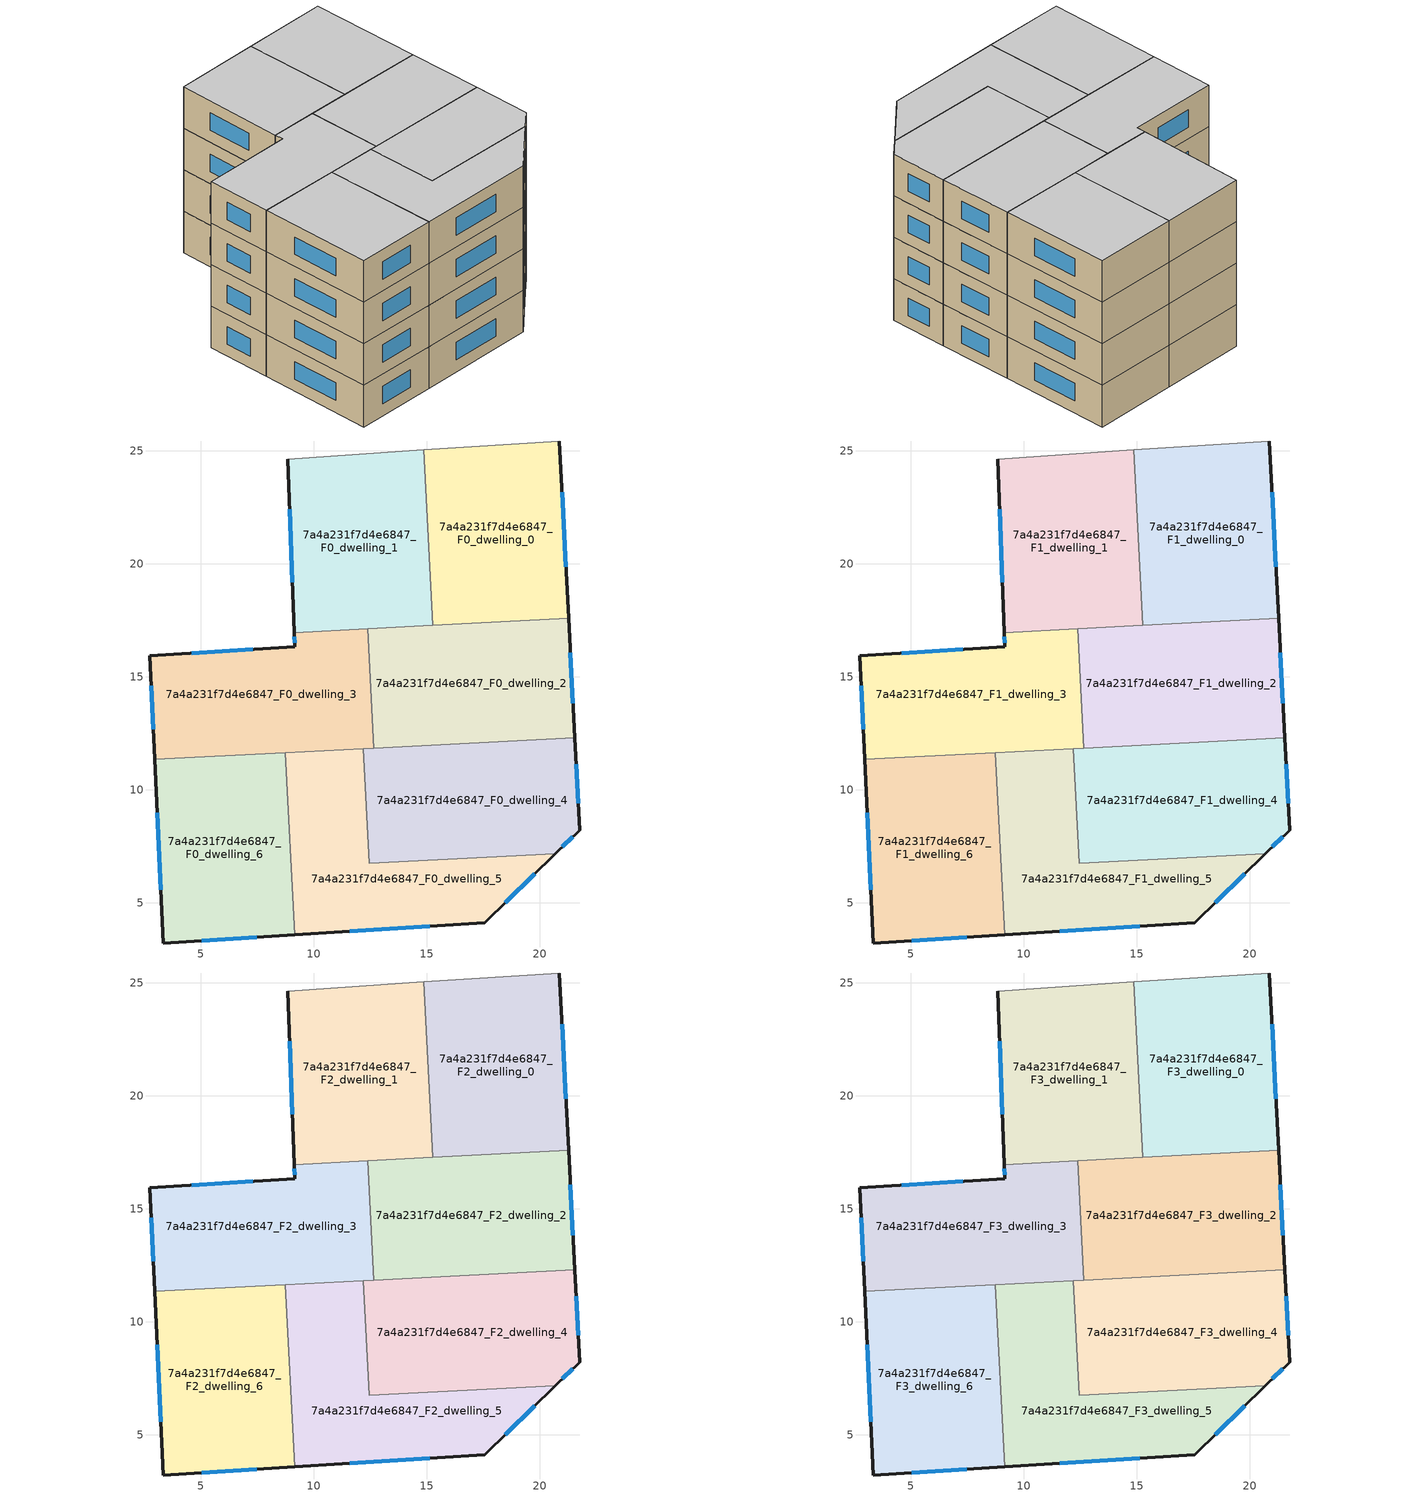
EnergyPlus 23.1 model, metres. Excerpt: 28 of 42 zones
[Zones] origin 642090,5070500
7a4a231f7d4e6847_F0_dwelling_0
 floor ground (EU_floor_Construction): 20.88,25.43 21.29,17.58 15.28,17.26 14.87,25.03 z0
 wall outside (EU_wall_Construction): 21.29,17.58 20.88,25.43 z0:3
 wall adiabatic (EU_wall_Construction): 20.88,25.43 14.87,25.03 z0:3
 wall to 7a4a231f7d4e6847_F0_dwelling_1 (EU_wall_Construction): 14.87,25.03 15.28,17.26 z0:3
 wall to 7a4a231f7d4e6847_F0_dwelling_2 (EU_wall_Construction): 15.28,17.26 21.29,17.58 z0:3
 window (EU_Window_Construction): 21.17,19.85 20.99,23.15 z0.87:2.13
7a4a231f7d4e6847_F0_dwelling_1
 floor ground (EU_floor_Construction): 14.87,25.03 15.28,17.26 9.14,16.95 8.87,24.63 z0
 wall outside (EU_wall_Construction): 8.87,24.63 9.14,16.95 z0:3
 wall adiabatic (EU_wall_Construction): 14.87,25.03 8.87,24.63 z0:3
 wall to 7a4a231f7d4e6847_F0_dwelling_3 (EU_wall_Construction): 9.14,16.95 12.4,17.12 z0:3
 wall to 7a4a231f7d4e6847_F0_dwelling_2 (EU_wall_Construction): 12.4,17.12 15.28,17.27 z0:3
 window (EU_Window_Construction): 8.95,22.4 9.06,19.17 z0.87:2.13
7a4a231f7d4e6847_F0_dwelling_2
 floor ground (EU_floor_Construction): 21.29,17.58 21.56,12.3 12.67,11.84 12.4,17.12 z0
 wall outside (EU_wall_Construction): 21.56,12.3 21.29,17.58 z0:3
 wall to 7a4a231f7d4e6847_F0_dwelling_3 (EU_wall_Construction): 12.4,17.12 12.67,11.84 z0:3
 wall to 7a4a231f7d4e6847_F0_dwelling_4 (EU_wall_Construction): 12.67,11.84 21.56,12.3 z0:3
 window (EU_Window_Construction): 21.48,13.83 21.36,16.05 z0.87:2.13
7a4a231f7d4e6847_F0_dwelling_3
 floor ground (EU_floor_Construction): 12.4,17.12 12.67,11.84 2.98,11.33 2.76,15.92 9.17,16.32 9.14,16.95 z0
 wall outside (EU_wall_Construction): 9.14,16.95 9.17,16.32 2.76,15.92 2.98,11.33 z0:3
 wall to 7a4a231f7d4e6847_F0_dwelling_6 (EU_wall_Construction): 2.98,11.33 8.76,11.64 z0:3
 wall to 7a4a231f7d4e6847_F0_dwelling_5 (EU_wall_Construction): 8.76,11.64 12.21,11.82 z0:3
 wall to 7a4a231f7d4e6847_F0_dwelling_4 (EU_wall_Construction): 12.21,11.82 12.67,11.84 z0:3
 window (EU_Window_Construction): 7.31,16.21 4.62,16.04 / 9.15,16.77 9.16,16.5 / 2.82,14.59 2.91,12.67 z0.87:2.13
7a4a231f7d4e6847_F0_dwelling_4
 floor ground (EU_floor_Construction): 21.56,12.3 21.77,8.21 20.7,7.17 12.47,6.74 12.21,11.82 z0
 wall outside (EU_wall_Construction): 20.7,7.17 21.77,8.21 21.56,12.3 z0:3
 wall to 7a4a231f7d4e6847_F0_dwelling_5 (EU_wall_Construction): 12.21,11.82 12.47,6.74 20.7,7.17 z0:3
 window (EU_Window_Construction): 21.01,7.47 21.46,7.91 / 21.71,9.4 21.62,11.12 z0.87:2.13
7a4a231f7d4e6847_F0_dwelling_5
 floor ground (EU_floor_Construction): 20.7,7.17 17.57,4.11 9.18,3.58 8.76,11.64 12.21,11.82 12.47,6.74 z0
 wall outside (EU_wall_Construction): 9.18,3.58 17.57,4.11 20.7,7.17 z0:3
 wall to 7a4a231f7d4e6847_F0_dwelling_6 (EU_wall_Construction): 8.76,11.64 9.18,3.58 z0:3
 window (EU_Window_Construction): 18.48,5 19.79,6.29 / 11.61,3.74 15.13,3.96 z0.87:2.13
7a4a231f7d4e6847_F0_dwelling_6
 floor ground (EU_floor_Construction): 8.76,11.64 9.18,3.58 3.36,3.22 2.98,11.33 z0
 wall outside (EU_wall_Construction): 2.98,11.33 3.36,3.22 9.18,3.58 z0:3
 window (EU_Window_Construction): 5.04,3.32 7.49,3.48 / 3.09,8.98 3.25,5.57 z0.87:2.13
7a4a231f7d4e6847_F1_dwelling_0
 floor to 7a4a231f7d4e6847_F0_dwelling_0 (EU_floor_Construction): 20.88,25.43 21.29,17.58 15.28,17.26 14.87,25.03 z3
 wall outside (EU_wall_Construction): 21.29,17.58 20.88,25.43 z3:6
 wall adiabatic (EU_wall_Construction): 20.88,25.43 14.87,25.03 z3:6
 wall to 7a4a231f7d4e6847_F1_dwelling_1 (EU_wall_Construction): 14.87,25.03 15.28,17.26 z3:6
 wall to 7a4a231f7d4e6847_F1_dwelling_2 (EU_wall_Construction): 15.28,17.26 21.29,17.58 z3:6
 window (EU_Window_Construction): 21.17,19.85 20.99,23.15 z3.87:5.13
7a4a231f7d4e6847_F1_dwelling_1
 floor to 7a4a231f7d4e6847_F0_dwelling_1 (EU_floor_Construction): 14.87,25.03 15.28,17.26 9.14,16.95 8.87,24.63 z3
 wall outside (EU_wall_Construction): 8.87,24.63 9.14,16.95 z3:6
 wall adiabatic (EU_wall_Construction): 14.87,25.03 8.87,24.63 z3:6
 wall to 7a4a231f7d4e6847_F1_dwelling_3 (EU_wall_Construction): 9.14,16.95 12.4,17.12 z3:6
 wall to 7a4a231f7d4e6847_F1_dwelling_2 (EU_wall_Construction): 12.4,17.12 15.28,17.27 z3:6
 window (EU_Window_Construction): 8.95,22.4 9.06,19.17 z3.87:5.13
7a4a231f7d4e6847_F1_dwelling_2
 floor to 7a4a231f7d4e6847_F0_dwelling_2 (EU_floor_Construction): 21.29,17.58 21.56,12.3 12.67,11.84 12.4,17.12 z3
 wall outside (EU_wall_Construction): 21.56,12.3 21.29,17.58 z3:6
 wall to 7a4a231f7d4e6847_F1_dwelling_3 (EU_wall_Construction): 12.4,17.12 12.67,11.84 z3:6
 wall to 7a4a231f7d4e6847_F1_dwelling_4 (EU_wall_Construction): 12.67,11.84 21.56,12.3 z3:6
 window (EU_Window_Construction): 21.48,13.83 21.36,16.05 z3.87:5.13
7a4a231f7d4e6847_F1_dwelling_3
 floor to 7a4a231f7d4e6847_F0_dwelling_3 (EU_floor_Construction): 12.4,17.12 12.67,11.84 2.98,11.33 2.76,15.92 9.17,16.32 9.14,16.95 z3
 wall outside (EU_wall_Construction): 9.14,16.95 9.17,16.32 2.76,15.92 2.98,11.33 z3:6
 wall to 7a4a231f7d4e6847_F1_dwelling_6 (EU_wall_Construction): 2.98,11.33 8.76,11.64 z3:6
 wall to 7a4a231f7d4e6847_F1_dwelling_5 (EU_wall_Construction): 8.76,11.64 12.21,11.82 z3:6
 wall to 7a4a231f7d4e6847_F1_dwelling_4 (EU_wall_Construction): 12.21,11.82 12.67,11.84 z3:6
 window (EU_Window_Construction): 7.31,16.21 4.62,16.04 / 9.15,16.77 9.16,16.5 / 2.82,14.59 2.91,12.67 z3.87:5.13
7a4a231f7d4e6847_F1_dwelling_4
 floor to 7a4a231f7d4e6847_F0_dwelling_4 (EU_floor_Construction): 21.56,12.3 21.77,8.21 20.7,7.17 12.47,6.74 12.21,11.82 z3
 wall outside (EU_wall_Construction): 20.7,7.17 21.77,8.21 21.56,12.3 z3:6
 wall to 7a4a231f7d4e6847_F1_dwelling_5 (EU_wall_Construction): 12.21,11.82 12.47,6.74 20.7,7.17 z3:6
 window (EU_Window_Construction): 21.01,7.47 21.46,7.91 / 21.71,9.4 21.62,11.12 z3.87:5.13
7a4a231f7d4e6847_F1_dwelling_5
 floor to 7a4a231f7d4e6847_F0_dwelling_5 (EU_floor_Construction): 20.7,7.17 17.57,4.11 9.18,3.58 8.76,11.64 12.21,11.82 12.47,6.74 z3
 wall outside (EU_wall_Construction): 9.18,3.58 17.57,4.11 20.7,7.17 z3:6
 wall to 7a4a231f7d4e6847_F1_dwelling_6 (EU_wall_Construction): 8.76,11.64 9.18,3.58 z3:6
 window (EU_Window_Construction): 18.48,5 19.79,6.29 / 11.61,3.74 15.13,3.96 z3.87:5.13
7a4a231f7d4e6847_F1_dwelling_6
 floor to 7a4a231f7d4e6847_F0_dwelling_6 (EU_floor_Construction): 8.76,11.64 9.18,3.58 3.36,3.22 2.98,11.33 z3
 wall outside (EU_wall_Construction): 2.98,11.33 3.36,3.22 9.18,3.58 z3:6
 window (EU_Window_Construction): 5.04,3.32 7.49,3.48 / 3.09,8.98 3.25,5.57 z3.87:5.13
7a4a231f7d4e6847_F2_dwelling_0
 floor to 7a4a231f7d4e6847_F1_dwelling_0 (EU_floor_Construction): 20.88,25.43 21.29,17.58 15.28,17.26 14.87,25.03 z6
 wall outside (EU_wall_Construction): 21.29,17.58 20.88,25.43 z6:9
 wall adiabatic (EU_wall_Construction): 20.88,25.43 14.87,25.03 z6:9
 wall to 7a4a231f7d4e6847_F2_dwelling_1 (EU_wall_Construction): 14.87,25.03 15.28,17.26 z6:9
 wall to 7a4a231f7d4e6847_F2_dwelling_2 (EU_wall_Construction): 15.28,17.26 21.29,17.58 z6:9
 window (EU_Window_Construction): 21.17,19.85 20.99,23.15 z6.87:8.13
7a4a231f7d4e6847_F2_dwelling_1
 floor to 7a4a231f7d4e6847_F1_dwelling_1 (EU_floor_Construction): 14.87,25.03 15.28,17.26 9.14,16.95 8.87,24.63 z6
 wall outside (EU_wall_Construction): 8.87,24.63 9.14,16.95 z6:9
 wall adiabatic (EU_wall_Construction): 14.87,25.03 8.87,24.63 z6:9
 wall to 7a4a231f7d4e6847_F2_dwelling_3 (EU_wall_Construction): 9.14,16.95 12.4,17.12 z6:9
 wall to 7a4a231f7d4e6847_F2_dwelling_2 (EU_wall_Construction): 12.4,17.12 15.28,17.27 z6:9
 window (EU_Window_Construction): 8.95,22.4 9.06,19.17 z6.87:8.13
7a4a231f7d4e6847_F2_dwelling_2
 floor to 7a4a231f7d4e6847_F1_dwelling_2 (EU_floor_Construction): 21.29,17.58 21.56,12.3 12.67,11.84 12.4,17.12 z6
 wall outside (EU_wall_Construction): 21.56,12.3 21.29,17.58 z6:9
 wall to 7a4a231f7d4e6847_F2_dwelling_3 (EU_wall_Construction): 12.4,17.12 12.67,11.84 z6:9
 wall to 7a4a231f7d4e6847_F2_dwelling_4 (EU_wall_Construction): 12.67,11.84 21.56,12.3 z6:9
 window (EU_Window_Construction): 21.48,13.83 21.36,16.05 z6.87:8.13
7a4a231f7d4e6847_F2_dwelling_3
 floor to 7a4a231f7d4e6847_F1_dwelling_3 (EU_floor_Construction): 12.4,17.12 12.67,11.84 2.98,11.33 2.76,15.92 9.17,16.32 9.14,16.95 z6
 wall outside (EU_wall_Construction): 9.14,16.95 9.17,16.32 2.76,15.92 2.98,11.33 z6:9
 wall to 7a4a231f7d4e6847_F2_dwelling_6 (EU_wall_Construction): 2.98,11.33 8.76,11.64 z6:9
 wall to 7a4a231f7d4e6847_F2_dwelling_5 (EU_wall_Construction): 8.76,11.64 12.21,11.82 z6:9
 wall to 7a4a231f7d4e6847_F2_dwelling_4 (EU_wall_Construction): 12.21,11.82 12.67,11.84 z6:9
 window (EU_Window_Construction): 7.31,16.21 4.62,16.04 / 9.15,16.77 9.16,16.5 / 2.82,14.59 2.91,12.67 z6.87:8.13
7a4a231f7d4e6847_F2_dwelling_4
 floor to 7a4a231f7d4e6847_F1_dwelling_4 (EU_floor_Construction): 21.56,12.3 21.77,8.21 20.7,7.17 12.47,6.74 12.21,11.82 z6
 wall outside (EU_wall_Construction): 20.7,7.17 21.77,8.21 21.56,12.3 z6:9
 wall to 7a4a231f7d4e6847_F2_dwelling_5 (EU_wall_Construction): 12.21,11.82 12.47,6.74 20.7,7.17 z6:9
 window (EU_Window_Construction): 21.01,7.47 21.46,7.91 / 21.71,9.4 21.62,11.12 z6.87:8.13
7a4a231f7d4e6847_F2_dwelling_5
 floor to 7a4a231f7d4e6847_F1_dwelling_5 (EU_floor_Construction): 20.7,7.17 17.57,4.11 9.18,3.58 8.76,11.64 12.21,11.82 12.47,6.74 z6
 wall outside (EU_wall_Construction): 9.18,3.58 17.57,4.11 20.7,7.17 z6:9
 wall to 7a4a231f7d4e6847_F2_dwelling_6 (EU_wall_Construction): 8.76,11.64 9.18,3.58 z6:9
 window (EU_Window_Construction): 18.48,5 19.79,6.29 / 11.61,3.74 15.13,3.96 z6.87:8.13
7a4a231f7d4e6847_F2_dwelling_6
 floor to 7a4a231f7d4e6847_F1_dwelling_6 (EU_floor_Construction): 8.76,11.64 9.18,3.58 3.36,3.22 2.98,11.33 z6
 wall outside (EU_wall_Construction): 2.98,11.33 3.36,3.22 9.18,3.58 z6:9
 window (EU_Window_Construction): 5.04,3.32 7.49,3.48 / 3.09,8.98 3.25,5.57 z6.87:8.13
7a4a231f7d4e6847_F3_dwelling_0
 floor to 7a4a231f7d4e6847_F2_dwelling_0 (EU_floor_Construction): 20.88,25.43 21.29,17.58 15.28,17.26 14.87,25.03 z9
 wall outside (EU_wall_Construction): 21.29,17.58 20.88,25.43 z9:12
 wall adiabatic (EU_wall_Construction): 20.88,25.43 14.87,25.03 z9:12
 wall to 7a4a231f7d4e6847_F3_dwelling_1 (EU_wall_Construction): 14.87,25.03 15.28,17.26 z9:12
 wall to 7a4a231f7d4e6847_F3_dwelling_2 (EU_wall_Construction): 15.28,17.26 21.29,17.58 z9:12
 window (EU_Window_Construction): 21.17,19.85 20.99,23.15 z9.87:11.13
 ceiling to 7a4a231f7d4e6847_F4_dwelling_0 (EU_floor_Construction): 21.29,17.58 20.88,25.43 14.87,25.03 15.28,17.26 z12
7a4a231f7d4e6847_F3_dwelling_1
 floor to 7a4a231f7d4e6847_F2_dwelling_1 (EU_floor_Construction): 14.87,25.03 15.28,17.26 9.14,16.95 8.87,24.63 z9
 wall outside (EU_wall_Construction): 8.87,24.63 9.14,16.95 z9:12
 wall adiabatic (EU_wall_Construction): 14.87,25.03 8.87,24.63 z9:12
 wall to 7a4a231f7d4e6847_F3_dwelling_3 (EU_wall_Construction): 9.14,16.95 12.4,17.12 z9:12
 wall to 7a4a231f7d4e6847_F3_dwelling_2 (EU_wall_Construction): 12.4,17.12 15.28,17.27 z9:12
 window (EU_Window_Construction): 8.95,22.4 9.06,19.17 z9.87:11.13
 ceiling to 7a4a231f7d4e6847_F4_dwelling_1 (EU_floor_Construction): 15.28,17.26 14.87,25.03 8.87,24.63 9.14,16.95 z12
7a4a231f7d4e6847_F3_dwelling_2
 floor to 7a4a231f7d4e6847_F2_dwelling_2 (EU_floor_Construction): 21.29,17.58 21.56,12.3 12.67,11.84 12.4,17.12 z9
 wall outside (EU_wall_Construction): 21.56,12.3 21.29,17.58 z9:12
 wall to 7a4a231f7d4e6847_F3_dwelling_3 (EU_wall_Construction): 12.4,17.12 12.67,11.84 z9:12
 wall to 7a4a231f7d4e6847_F3_dwelling_4 (EU_wall_Construction): 12.67,11.84 21.56,12.3 z9:12
 window (EU_Window_Construction): 21.48,13.83 21.36,16.05 z9.87:11.13
 ceiling to 7a4a231f7d4e6847_F4_dwelling_2 (EU_floor_Construction): 21.56,12.3 21.29,17.58 12.4,17.12 12.67,11.84 z12
7a4a231f7d4e6847_F3_dwelling_3
 floor to 7a4a231f7d4e6847_F2_dwelling_3 (EU_floor_Construction): 12.4,17.12 12.67,11.84 2.98,11.33 2.76,15.92 9.17,16.32 9.14,16.95 z9
 wall outside (EU_wall_Construction): 9.14,16.95 9.17,16.32 2.76,15.92 2.98,11.33 z9:12
 wall to 7a4a231f7d4e6847_F3_dwelling_6 (EU_wall_Construction): 2.98,11.33 8.76,11.64 z9:12
 wall to 7a4a231f7d4e6847_F3_dwelling_5 (EU_wall_Construction): 8.76,11.64 12.21,11.82 z9:12
 wall to 7a4a231f7d4e6847_F3_dwelling_4 (EU_wall_Construction): 12.21,11.82 12.67,11.84 z9:12
 window (EU_Window_Construction): 7.31,16.21 4.62,16.04 / 9.15,16.77 9.16,16.5 / 2.82,14.59 2.91,12.67 z9.87:11.13
 ceiling to 7a4a231f7d4e6847_F4_dwelling_3 (EU_floor_Construction): 12.67,11.84 12.4,17.12 9.14,16.95 9.17,16.32 2.76,15.92 2.98,11.33 z12
7a4a231f7d4e6847_F3_dwelling_4
 floor to 7a4a231f7d4e6847_F2_dwelling_4 (EU_floor_Construction): 21.56,12.3 21.77,8.21 20.7,7.17 12.47,6.74 12.21,11.82 z9
 wall outside (EU_wall_Construction): 20.7,7.17 21.77,8.21 21.56,12.3 z9:12
 wall to 7a4a231f7d4e6847_F3_dwelling_5 (EU_wall_Construction): 12.21,11.82 12.47,6.74 20.7,7.17 z9:12
 window (EU_Window_Construction): 21.01,7.47 21.46,7.91 / 21.71,9.4 21.62,11.12 z9.87:11.13
 ceiling to 7a4a231f7d4e6847_F4_dwelling_4 (EU_floor_Construction): 20.7,7.17 21.77,8.21 21.56,12.3 12.21,11.82 12.47,6.74 z12
7a4a231f7d4e6847_F3_dwelling_5
 floor to 7a4a231f7d4e6847_F2_dwelling_5 (EU_floor_Construction): 20.7,7.17 17.57,4.11 9.18,3.58 8.76,11.64 12.21,11.82 12.47,6.74 z9
 wall outside (EU_wall_Construction): 9.18,3.58 17.57,4.11 20.7,7.17 z9:12
 wall to 7a4a231f7d4e6847_F3_dwelling_6 (EU_wall_Construction): 8.76,11.64 9.18,3.58 z9:12
 window (EU_Window_Construction): 18.48,5 19.79,6.29 / 11.61,3.74 15.13,3.96 z9.87:11.13
 ceiling to 7a4a231f7d4e6847_F4_dwelling_5 (EU_floor_Construction): 17.57,4.11 20.7,7.17 12.47,6.74 12.21,11.82 8.76,11.64 9.18,3.58 z12
7a4a231f7d4e6847_F3_dwelling_6
 floor to 7a4a231f7d4e6847_F2_dwelling_6 (EU_floor_Construction): 8.76,11.64 9.18,3.58 3.36,3.22 2.98,11.33 z9
 wall outside (EU_wall_Construction): 2.98,11.33 3.36,3.22 9.18,3.58 z9:12
 window (EU_Window_Construction): 5.04,3.32 7.49,3.48 / 3.09,8.98 3.25,5.57 z9.87:11.13
 ceiling to 7a4a231f7d4e6847_F4_dwelling_6 (EU_floor_Construction): 9.18,3.58 8.76,11.64 2.98,11.33 3.36,3.22 z12
[Building]
EU S2 Campaign: North Axis=0; Terrain=City; Solar Distribution=FullExterior
[Site:Location]
Lyon-Bron: Latitude=45.75; Longitude=5; Time Zone=1; Elevation=198
[SizingPeriod:WeatherFileDays]
AnnualSizingPeriod: Begin Month=1; Begin Day of Month=1; End Month=12; End Day of Month=31; Day of Week for Start Day=Monday; Use Weather File Daylight Saving Period=No; Use Weather File Rain and Snow Indicators=No
[MATERIAL]
EU_InternalMass_Material: Roughness=MediumRough; Thickness=0.1; Conductivity=1; Density=1800; Specific Heat=900; Thermal Absorptance=0.9; Solar Absorptance=0.7; Visible Absorptance=0.7
[MATERIAL:NOMASS] Roughness=MediumRough; Thermal Absorptance=0.9; Solar Absorptance=0.7; Visible Absorptance=0.7
Name | Thermal Resistance
EU_wall_NoMass | 1.15691
EU_floor_NoMass | 1.78277
[WINDOWMATERIAL:SIMPLEGLAZINGSYSTEM]
EU_Window_SimpleGlazing: UFactor=2.71266; Solar Heat Gain Coefficient=0.75; Visible Transmittance=0.75
[CONSTRUCTION]
EU_wall_Construction: EU_wall_NoMass
EU_floor_Construction: EU_floor_NoMass
EU_Window_Construction: EU_Window_SimpleGlazing
EU_InternalMass_Construction: EU_InternalMass_Material
[ZONE] Type=1; Multiplier=1; Ceiling Height=autocalculate; Floor Area=autocalculate; Part of Total Floor Area=Yes
Name | Volume
7a4a231f7d4e6847_F0_dwelling_0; 7a4a231f7d4e6847_F1_dwelling_0; 7a4a231f7d4e6847_F2_dwelling_0; 7a4a231f7d4e6847_F3_dwelling_0 | 141.045
7a4a231f7d4e6847_F0_dwelling_1; 7a4a231f7d4e6847_F1_dwelling_1; 7a4a231f7d4e6847_F2_dwelling_1; 7a4a231f7d4e6847_F3_dwelling_1 | 141.044
7a4a231f7d4e6847_F0_dwelling_2; 7a4a231f7d4e6847_F1_dwelling_2; 7a4a231f7d4e6847_F2_dwelling_2; 7a4a231f7d4e6847_F3_dwelling_2 | 141.04
7a4a231f7d4e6847_F0_dwelling_3; 7a4a231f7d4e6847_F1_dwelling_3; 7a4a231f7d4e6847_F2_dwelling_3; 7a4a231f7d4e6847_F3_dwelling_3 | 141.026
7a4a231f7d4e6847_F0_dwelling_4; 7a4a231f7d4e6847_F1_dwelling_4; 7a4a231f7d4e6847_F2_dwelling_4; 7a4a231f7d4e6847_F3_dwelling_4 | 141.038
7a4a231f7d4e6847_F0_dwelling_5; 7a4a231f7d4e6847_F1_dwelling_5; 7a4a231f7d4e6847_F2_dwelling_5; 7a4a231f7d4e6847_F3_dwelling_5 | 141.049
7a4a231f7d4e6847_F0_dwelling_6; 7a4a231f7d4e6847_F1_dwelling_6; 7a4a231f7d4e6847_F2_dwelling_6; 7a4a231f7d4e6847_F3_dwelling_6 | 141.048
[INTERNALMASS] Construction=EU_InternalMass_Construction
Name | Zone or ZoneList | Surface Area
7a4a231f7d4e6847_F0_dwelling_0_EU_InternalMass | 7a4a231f7d4e6847_F0_dwelling_0 | 47.0138
7a4a231f7d4e6847_F0_dwelling_1_EU_InternalMass | 7a4a231f7d4e6847_F0_dwelling_1 | 47.0158
7a4a231f7d4e6847_F0_dwelling_2_EU_InternalMass | 7a4a231f7d4e6847_F0_dwelling_2 | 47.0132
7a4a231f7d4e6847_F0_dwelling_3_EU_InternalMass | 7a4a231f7d4e6847_F0_dwelling_3 | 47.0095
7a4a231f7d4e6847_F0_dwelling_4_EU_InternalMass | 7a4a231f7d4e6847_F0_dwelling_4 | 47.0121
7a4a231f7d4e6847_F0_dwelling_5_EU_InternalMass | 7a4a231f7d4e6847_F0_dwelling_5 | 47.0165
7a4a231f7d4e6847_F0_dwelling_6_EU_InternalMass | 7a4a231f7d4e6847_F0_dwelling_6 | 47.0175
7a4a231f7d4e6847_F1_dwelling_0_EU_InternalMass | 7a4a231f7d4e6847_F1_dwelling_0 | 47.0138
7a4a231f7d4e6847_F1_dwelling_1_EU_InternalMass | 7a4a231f7d4e6847_F1_dwelling_1 | 47.0158
7a4a231f7d4e6847_F1_dwelling_2_EU_InternalMass | 7a4a231f7d4e6847_F1_dwelling_2 | 47.0132
7a4a231f7d4e6847_F1_dwelling_3_EU_InternalMass | 7a4a231f7d4e6847_F1_dwelling_3 | 47.0095
7a4a231f7d4e6847_F1_dwelling_4_EU_InternalMass | 7a4a231f7d4e6847_F1_dwelling_4 | 47.0121
7a4a231f7d4e6847_F1_dwelling_5_EU_InternalMass | 7a4a231f7d4e6847_F1_dwelling_5 | 47.0165
7a4a231f7d4e6847_F1_dwelling_6_EU_InternalMass | 7a4a231f7d4e6847_F1_dwelling_6 | 47.0175
7a4a231f7d4e6847_F2_dwelling_0_EU_InternalMass | 7a4a231f7d4e6847_F2_dwelling_0 | 47.0138
7a4a231f7d4e6847_F2_dwelling_1_EU_InternalMass | 7a4a231f7d4e6847_F2_dwelling_1 | 47.0158
7a4a231f7d4e6847_F2_dwelling_2_EU_InternalMass | 7a4a231f7d4e6847_F2_dwelling_2 | 47.0132
7a4a231f7d4e6847_F2_dwelling_3_EU_InternalMass | 7a4a231f7d4e6847_F2_dwelling_3 | 47.0095
7a4a231f7d4e6847_F2_dwelling_4_EU_InternalMass | 7a4a231f7d4e6847_F2_dwelling_4 | 47.0121
7a4a231f7d4e6847_F2_dwelling_5_EU_InternalMass | 7a4a231f7d4e6847_F2_dwelling_5 | 47.0165
7a4a231f7d4e6847_F2_dwelling_6_EU_InternalMass | 7a4a231f7d4e6847_F2_dwelling_6 | 47.0175
7a4a231f7d4e6847_F3_dwelling_0_EU_InternalMass | 7a4a231f7d4e6847_F3_dwelling_0 | 47.0138
7a4a231f7d4e6847_F3_dwelling_1_EU_InternalMass | 7a4a231f7d4e6847_F3_dwelling_1 | 47.0158
7a4a231f7d4e6847_F3_dwelling_2_EU_InternalMass | 7a4a231f7d4e6847_F3_dwelling_2 | 47.0132
7a4a231f7d4e6847_F3_dwelling_3_EU_InternalMass | 7a4a231f7d4e6847_F3_dwelling_3 | 47.0095
7a4a231f7d4e6847_F3_dwelling_4_EU_InternalMass | 7a4a231f7d4e6847_F3_dwelling_4 | 47.0121
7a4a231f7d4e6847_F3_dwelling_5_EU_InternalMass | 7a4a231f7d4e6847_F3_dwelling_5 | 47.0165
7a4a231f7d4e6847_F3_dwelling_6_EU_InternalMass | 7a4a231f7d4e6847_F3_dwelling_6 | 47.0175
[OTHEREQUIPMENT] Fuel Type=Electricity; Design Level Calculation Method=Watts/Area; Power per Zone Floor Area=1; Fraction Latent=0; Fraction Radiant=0; Fraction Lost=0; Carbon Dioxide Generation Rate=0; EndUse Subcategory=EU_Step8_InternalGains
Name | Zone or ZoneList or Space or SpaceList | Schedule
EU_Step8_InternalGain_7a4a231f7d4e6847_F0_dwelling_0_f000 | 7a4a231f7d4e6847_F0_dwelling_0 | EU_Step8_GainSchedule_7a4a231f7d4e6847_F0_dwelling_0_f000
EU_Step8_InternalGain_7a4a231f7d4e6847_F0_dwelling_1_f000 | 7a4a231f7d4e6847_F0_dwelling_1 | EU_Step8_GainSchedule_7a4a231f7d4e6847_F0_dwelling_1_f000
EU_Step8_InternalGain_7a4a231f7d4e6847_F0_dwelling_2_f000 | 7a4a231f7d4e6847_F0_dwelling_2 | EU_Step8_GainSchedule_7a4a231f7d4e6847_F0_dwelling_2_f000
EU_Step8_InternalGain_7a4a231f7d4e6847_F0_dwelling_3_f000 | 7a4a231f7d4e6847_F0_dwelling_3 | EU_Step8_GainSchedule_7a4a231f7d4e6847_F0_dwelling_3_f000
EU_Step8_InternalGain_7a4a231f7d4e6847_F0_dwelling_4_f000 | 7a4a231f7d4e6847_F0_dwelling_4 | EU_Step8_GainSchedule_7a4a231f7d4e6847_F0_dwelling_4_f000
EU_Step8_InternalGain_7a4a231f7d4e6847_F0_dwelling_5_f000 | 7a4a231f7d4e6847_F0_dwelling_5 | EU_Step8_GainSchedule_7a4a231f7d4e6847_F0_dwelling_5_f000
EU_Step8_InternalGain_7a4a231f7d4e6847_F0_dwelling_6_f000 | 7a4a231f7d4e6847_F0_dwelling_6 | EU_Step8_GainSchedule_7a4a231f7d4e6847_F0_dwelling_6_f000
EU_Step8_InternalGain_7a4a231f7d4e6847_F1_dwelling_0_f000 | 7a4a231f7d4e6847_F1_dwelling_0 | EU_Step8_GainSchedule_7a4a231f7d4e6847_F1_dwelling_0_f000
EU_Step8_InternalGain_7a4a231f7d4e6847_F1_dwelling_1_f000 | 7a4a231f7d4e6847_F1_dwelling_1 | EU_Step8_GainSchedule_7a4a231f7d4e6847_F1_dwelling_1_f000
EU_Step8_InternalGain_7a4a231f7d4e6847_F1_dwelling_2_f000 | 7a4a231f7d4e6847_F1_dwelling_2 | EU_Step8_GainSchedule_7a4a231f7d4e6847_F1_dwelling_2_f000
EU_Step8_InternalGain_7a4a231f7d4e6847_F1_dwelling_3_f000 | 7a4a231f7d4e6847_F1_dwelling_3 | EU_Step8_GainSchedule_7a4a231f7d4e6847_F1_dwelling_3_f000
EU_Step8_InternalGain_7a4a231f7d4e6847_F1_dwelling_4_f000 | 7a4a231f7d4e6847_F1_dwelling_4 | EU_Step8_GainSchedule_7a4a231f7d4e6847_F1_dwelling_4_f000
EU_Step8_InternalGain_7a4a231f7d4e6847_F1_dwelling_5_f000 | 7a4a231f7d4e6847_F1_dwelling_5 | EU_Step8_GainSchedule_7a4a231f7d4e6847_F1_dwelling_5_f000
EU_Step8_InternalGain_7a4a231f7d4e6847_F1_dwelling_6_f000 | 7a4a231f7d4e6847_F1_dwelling_6 | EU_Step8_GainSchedule_7a4a231f7d4e6847_F1_dwelling_6_f000
EU_Step8_InternalGain_7a4a231f7d4e6847_F2_dwelling_0_f000 | 7a4a231f7d4e6847_F2_dwelling_0 | EU_Step8_GainSchedule_7a4a231f7d4e6847_F2_dwelling_0_f000
EU_Step8_InternalGain_7a4a231f7d4e6847_F2_dwelling_1_f000 | 7a4a231f7d4e6847_F2_dwelling_1 | EU_Step8_GainSchedule_7a4a231f7d4e6847_F2_dwelling_1_f000
EU_Step8_InternalGain_7a4a231f7d4e6847_F2_dwelling_2_f000 | 7a4a231f7d4e6847_F2_dwelling_2 | EU_Step8_GainSchedule_7a4a231f7d4e6847_F2_dwelling_2_f000
EU_Step8_InternalGain_7a4a231f7d4e6847_F2_dwelling_3_f000 | 7a4a231f7d4e6847_F2_dwelling_3 | EU_Step8_GainSchedule_7a4a231f7d4e6847_F2_dwelling_3_f000
EU_Step8_InternalGain_7a4a231f7d4e6847_F2_dwelling_4_f000 | 7a4a231f7d4e6847_F2_dwelling_4 | EU_Step8_GainSchedule_7a4a231f7d4e6847_F2_dwelling_4_f000
EU_Step8_InternalGain_7a4a231f7d4e6847_F2_dwelling_5_f000 | 7a4a231f7d4e6847_F2_dwelling_5 | EU_Step8_GainSchedule_7a4a231f7d4e6847_F2_dwelling_5_f000
EU_Step8_InternalGain_7a4a231f7d4e6847_F2_dwelling_6_f000 | 7a4a231f7d4e6847_F2_dwelling_6 | EU_Step8_GainSchedule_7a4a231f7d4e6847_F2_dwelling_6_f000
EU_Step8_InternalGain_7a4a231f7d4e6847_F3_dwelling_0_f000 | 7a4a231f7d4e6847_F3_dwelling_0 | EU_Step8_GainSchedule_7a4a231f7d4e6847_F3_dwelling_0_f000
EU_Step8_InternalGain_7a4a231f7d4e6847_F3_dwelling_1_f000 | 7a4a231f7d4e6847_F3_dwelling_1 | EU_Step8_GainSchedule_7a4a231f7d4e6847_F3_dwelling_1_f000
EU_Step8_InternalGain_7a4a231f7d4e6847_F3_dwelling_2_f000 | 7a4a231f7d4e6847_F3_dwelling_2 | EU_Step8_GainSchedule_7a4a231f7d4e6847_F3_dwelling_2_f000
EU_Step8_InternalGain_7a4a231f7d4e6847_F3_dwelling_3_f000 | 7a4a231f7d4e6847_F3_dwelling_3 | EU_Step8_GainSchedule_7a4a231f7d4e6847_F3_dwelling_3_f000
EU_Step8_InternalGain_7a4a231f7d4e6847_F3_dwelling_4_f000 | 7a4a231f7d4e6847_F3_dwelling_4 | EU_Step8_GainSchedule_7a4a231f7d4e6847_F3_dwelling_4_f000
EU_Step8_InternalGain_7a4a231f7d4e6847_F3_dwelling_5_f000 | 7a4a231f7d4e6847_F3_dwelling_5 | EU_Step8_GainSchedule_7a4a231f7d4e6847_F3_dwelling_5_f000
EU_Step8_InternalGain_7a4a231f7d4e6847_F3_dwelling_6_f000 | 7a4a231f7d4e6847_F3_dwelling_6 | EU_Step8_GainSchedule_7a4a231f7d4e6847_F3_dwelling_6_f000
[ZONEVENTILATION:DESIGNFLOWRATE] Schedule=EU_AlwaysOn; Design Flow Rate Calculation Method=AirChanges/Hour; Air Changes per Hour=0.551728; Ventilation Type=Natural; Fan Pressure Rise=0; Fan Total Efficiency=1; Constant Term Coefficient=1; Temperature Term Coefficient=0; Velocity Term Coefficient=0; Velocity Squared Term Coefficient=0; Minimum Indoor Temperature=-100; Maximum Indoor Temperature=100; Delta Temperature=-100; Minimum Outdoor Temperature=-100; Maximum Outdoor Temperature=100; Maximum Wind Speed=40
Name | Zone or ZoneList or Space or SpaceList
EU_ConstantAir_7a4a231f7d4e6847_F0_dwelling_0 | 7a4a231f7d4e6847_F0_dwelling_0
EU_ConstantAir_7a4a231f7d4e6847_F0_dwelling_1 | 7a4a231f7d4e6847_F0_dwelling_1
EU_ConstantAir_7a4a231f7d4e6847_F0_dwelling_2 | 7a4a231f7d4e6847_F0_dwelling_2
EU_ConstantAir_7a4a231f7d4e6847_F0_dwelling_3 | 7a4a231f7d4e6847_F0_dwelling_3
EU_ConstantAir_7a4a231f7d4e6847_F0_dwelling_4 | 7a4a231f7d4e6847_F0_dwelling_4
EU_ConstantAir_7a4a231f7d4e6847_F0_dwelling_5 | 7a4a231f7d4e6847_F0_dwelling_5
EU_ConstantAir_7a4a231f7d4e6847_F0_dwelling_6 | 7a4a231f7d4e6847_F0_dwelling_6
EU_ConstantAir_7a4a231f7d4e6847_F1_dwelling_0 | 7a4a231f7d4e6847_F1_dwelling_0
EU_ConstantAir_7a4a231f7d4e6847_F1_dwelling_1 | 7a4a231f7d4e6847_F1_dwelling_1
EU_ConstantAir_7a4a231f7d4e6847_F1_dwelling_2 | 7a4a231f7d4e6847_F1_dwelling_2
EU_ConstantAir_7a4a231f7d4e6847_F1_dwelling_3 | 7a4a231f7d4e6847_F1_dwelling_3
EU_ConstantAir_7a4a231f7d4e6847_F1_dwelling_4 | 7a4a231f7d4e6847_F1_dwelling_4
EU_ConstantAir_7a4a231f7d4e6847_F1_dwelling_5 | 7a4a231f7d4e6847_F1_dwelling_5
EU_ConstantAir_7a4a231f7d4e6847_F1_dwelling_6 | 7a4a231f7d4e6847_F1_dwelling_6
EU_ConstantAir_7a4a231f7d4e6847_F2_dwelling_0 | 7a4a231f7d4e6847_F2_dwelling_0
EU_ConstantAir_7a4a231f7d4e6847_F2_dwelling_1 | 7a4a231f7d4e6847_F2_dwelling_1
EU_ConstantAir_7a4a231f7d4e6847_F2_dwelling_2 | 7a4a231f7d4e6847_F2_dwelling_2
EU_ConstantAir_7a4a231f7d4e6847_F2_dwelling_3 | 7a4a231f7d4e6847_F2_dwelling_3
EU_ConstantAir_7a4a231f7d4e6847_F2_dwelling_4 | 7a4a231f7d4e6847_F2_dwelling_4
EU_ConstantAir_7a4a231f7d4e6847_F2_dwelling_5 | 7a4a231f7d4e6847_F2_dwelling_5
EU_ConstantAir_7a4a231f7d4e6847_F2_dwelling_6 | 7a4a231f7d4e6847_F2_dwelling_6
EU_ConstantAir_7a4a231f7d4e6847_F3_dwelling_0 | 7a4a231f7d4e6847_F3_dwelling_0
EU_ConstantAir_7a4a231f7d4e6847_F3_dwelling_1 | 7a4a231f7d4e6847_F3_dwelling_1
EU_ConstantAir_7a4a231f7d4e6847_F3_dwelling_2 | 7a4a231f7d4e6847_F3_dwelling_2
EU_ConstantAir_7a4a231f7d4e6847_F3_dwelling_3 | 7a4a231f7d4e6847_F3_dwelling_3
EU_ConstantAir_7a4a231f7d4e6847_F3_dwelling_4 | 7a4a231f7d4e6847_F3_dwelling_4
EU_ConstantAir_7a4a231f7d4e6847_F3_dwelling_5 | 7a4a231f7d4e6847_F3_dwelling_5
EU_ConstantAir_7a4a231f7d4e6847_F3_dwelling_6 | 7a4a231f7d4e6847_F3_dwelling_6
[HVACTEMPLATE:THERMOSTAT] Constant Heating Setpoint=20; Constant Cooling Setpoint=50
EU_HeatOnly_7a4a231f7d4e6847_F0_dwelling_0; EU_HeatOnly_7a4a231f7d4e6847_F0_dwelling_1; EU_HeatOnly_7a4a231f7d4e6847_F0_dwelling_2; EU_HeatOnly_7a4a231f7d4e6847_F0_dwelling_3; EU_HeatOnly_7a4a231f7d4e6847_F0_dwelling_4; EU_HeatOnly_7a4a231f7d4e6847_F0_dwelling_5; EU_HeatOnly_7a4a231f7d4e6847_F0_dwelling_6; EU_HeatOnly_7a4a231f7d4e6847_F1_dwelling_0; EU_HeatOnly_7a4a231f7d4e6847_F1_dwelling_1; EU_HeatOnly_7a4a231f7d4e6847_F1_dwelling_2; EU_HeatOnly_7a4a231f7d4e6847_F1_dwelling_3; EU_HeatOnly_7a4a231f7d4e6847_F1_dwelling_4; EU_HeatOnly_7a4a231f7d4e6847_F1_dwelling_5; EU_HeatOnly_7a4a231f7d4e6847_F1_dwelling_6; EU_HeatOnly_7a4a231f7d4e6847_F2_dwelling_0; EU_HeatOnly_7a4a231f7d4e6847_F2_dwelling_1; EU_HeatOnly_7a4a231f7d4e6847_F2_dwelling_2; EU_HeatOnly_7a4a231f7d4e6847_F2_dwelling_3; EU_HeatOnly_7a4a231f7d4e6847_F2_dwelling_4; EU_HeatOnly_7a4a231f7d4e6847_F2_dwelling_5; EU_HeatOnly_7a4a231f7d4e6847_F2_dwelling_6; EU_HeatOnly_7a4a231f7d4e6847_F3_dwelling_0; EU_HeatOnly_7a4a231f7d4e6847_F3_dwelling_1; EU_HeatOnly_7a4a231f7d4e6847_F3_dwelling_2; EU_HeatOnly_7a4a231f7d4e6847_F3_dwelling_3; EU_HeatOnly_7a4a231f7d4e6847_F3_dwelling_4; EU_HeatOnly_7a4a231f7d4e6847_F3_dwelling_5; EU_HeatOnly_7a4a231f7d4e6847_F3_dwelling_6; EU_HeatOnly_7a4a231f7d4e6847_F4_dwelling_0; EU_HeatOnly_7a4a231f7d4e6847_F4_dwelling_1; EU_HeatOnly_7a4a231f7d4e6847_F4_dwelling_2; EU_HeatOnly_7a4a231f7d4e6847_F4_dwelling_3; EU_HeatOnly_7a4a231f7d4e6847_F4_dwelling_4; EU_HeatOnly_7a4a231f7d4e6847_F4_dwelling_5; EU_HeatOnly_7a4a231f7d4e6847_F4_dwelling_6; EU_HeatOnly_7a4a231f7d4e6847_F5_dwelling_0; EU_HeatOnly_7a4a231f7d4e6847_F5_dwelling_1; EU_HeatOnly_7a4a231f7d4e6847_F5_dwelling_2; EU_HeatOnly_7a4a231f7d4e6847_F5_dwelling_3; EU_HeatOnly_7a4a231f7d4e6847_F5_dwelling_4; EU_HeatOnly_7a4a231f7d4e6847_F5_dwelling_5; EU_HeatOnly_7a4a231f7d4e6847_F5_dwelling_6
[HVACTEMPLATE:ZONE:IDEALLOADSAIRSYSTEM] System Availability Schedule=EU_AlwaysOn; Maximum Heating Supply Air Temperature=50; Minimum Cooling Supply Air Temperature=13; Maximum Heating Supply Air Humidity Ratio=0.0156; Minimum Cooling Supply Air Humidity Ratio=0.0077; Heating Limit=NoLimit; Cooling Limit=NoLimit; Heating Availability Schedule=EU_AlwaysOn; Cooling Availability Schedule=EU_CoolingOff; Dehumidification Control Type=ConstantSensibleHeatRatio; Cooling Sensible Heat Ratio=0.7; Dehumidification Setpoint=60; Humidification Control Type=None; Humidification Setpoint=30; Outdoor Air Method=None; Outdoor Air Flow Rate per Person=0.00944; Outdoor Air Flow Rate per Zone Floor Area=0; Outdoor Air Flow Rate per Zone=0; Demand Controlled Ventilation Type=None; Outdoor Air Economizer Type=NoEconomizer; Heat Recovery Type=None; Sensible Heat Recovery Effectiveness=0.7; Latent Heat Recovery Effectiveness=0.65
Name | Template Thermostat
7a4a231f7d4e6847_F0_dwelling_0 | EU_HeatOnly_7a4a231f7d4e6847_F0_dwelling_0
7a4a231f7d4e6847_F0_dwelling_1 | EU_HeatOnly_7a4a231f7d4e6847_F0_dwelling_1
7a4a231f7d4e6847_F0_dwelling_2 | EU_HeatOnly_7a4a231f7d4e6847_F0_dwelling_2
7a4a231f7d4e6847_F0_dwelling_3 | EU_HeatOnly_7a4a231f7d4e6847_F0_dwelling_3
7a4a231f7d4e6847_F0_dwelling_4 | EU_HeatOnly_7a4a231f7d4e6847_F0_dwelling_4
7a4a231f7d4e6847_F0_dwelling_5 | EU_HeatOnly_7a4a231f7d4e6847_F0_dwelling_5
7a4a231f7d4e6847_F0_dwelling_6 | EU_HeatOnly_7a4a231f7d4e6847_F0_dwelling_6
7a4a231f7d4e6847_F1_dwelling_0 | EU_HeatOnly_7a4a231f7d4e6847_F1_dwelling_0
7a4a231f7d4e6847_F1_dwelling_1 | EU_HeatOnly_7a4a231f7d4e6847_F1_dwelling_1
7a4a231f7d4e6847_F1_dwelling_2 | EU_HeatOnly_7a4a231f7d4e6847_F1_dwelling_2
7a4a231f7d4e6847_F1_dwelling_3 | EU_HeatOnly_7a4a231f7d4e6847_F1_dwelling_3
7a4a231f7d4e6847_F1_dwelling_4 | EU_HeatOnly_7a4a231f7d4e6847_F1_dwelling_4
7a4a231f7d4e6847_F1_dwelling_5 | EU_HeatOnly_7a4a231f7d4e6847_F1_dwelling_5
7a4a231f7d4e6847_F1_dwelling_6 | EU_HeatOnly_7a4a231f7d4e6847_F1_dwelling_6
7a4a231f7d4e6847_F2_dwelling_0 | EU_HeatOnly_7a4a231f7d4e6847_F2_dwelling_0
7a4a231f7d4e6847_F2_dwelling_1 | EU_HeatOnly_7a4a231f7d4e6847_F2_dwelling_1
7a4a231f7d4e6847_F2_dwelling_2 | EU_HeatOnly_7a4a231f7d4e6847_F2_dwelling_2
7a4a231f7d4e6847_F2_dwelling_3 | EU_HeatOnly_7a4a231f7d4e6847_F2_dwelling_3
7a4a231f7d4e6847_F2_dwelling_4 | EU_HeatOnly_7a4a231f7d4e6847_F2_dwelling_4
7a4a231f7d4e6847_F2_dwelling_5 | EU_HeatOnly_7a4a231f7d4e6847_F2_dwelling_5
7a4a231f7d4e6847_F2_dwelling_6 | EU_HeatOnly_7a4a231f7d4e6847_F2_dwelling_6
7a4a231f7d4e6847_F3_dwelling_0 | EU_HeatOnly_7a4a231f7d4e6847_F3_dwelling_0
7a4a231f7d4e6847_F3_dwelling_1 | EU_HeatOnly_7a4a231f7d4e6847_F3_dwelling_1
7a4a231f7d4e6847_F3_dwelling_2 | EU_HeatOnly_7a4a231f7d4e6847_F3_dwelling_2
7a4a231f7d4e6847_F3_dwelling_3 | EU_HeatOnly_7a4a231f7d4e6847_F3_dwelling_3
7a4a231f7d4e6847_F3_dwelling_4 | EU_HeatOnly_7a4a231f7d4e6847_F3_dwelling_4
7a4a231f7d4e6847_F3_dwelling_5 | EU_HeatOnly_7a4a231f7d4e6847_F3_dwelling_5
7a4a231f7d4e6847_F3_dwelling_6 | EU_HeatOnly_7a4a231f7d4e6847_F3_dwelling_6
[SIZING:ZONE] Zone Cooling Design Supply Air Temperature Input Method=SupplyAirTemperature; Zone Cooling Design Supply Air Temperature=13; Zone Heating Design Supply Air Temperature Input Method=SupplyAirTemperature; Zone Heating Design Supply Air Temperature=50; Zone Cooling Design Supply Air Humidity Ratio=0.008; Zone Heating Design Supply Air Humidity Ratio=0.008; Cooling Design Air Flow Method=DesignDay; Cooling Design Air Flow Rate=0; Cooling Minimum Air Flow per Zone Floor Area=0.000762; Cooling Minimum Air Flow=0; Cooling Minimum Air Flow Fraction=0.2; Heating Design Air Flow Method=DesignDay; Heating Design Air Flow Rate=0; Heating Maximum Air Flow per Zone Floor Area=0.002032; Heating Maximum Air Flow=0.141576; Heating Maximum Air Flow Fraction=0.3; Account for Dedicated Outdoor Air System=No; Dedicated Outdoor Air System Control Strategy=NeutralSupplyAir; Dedicated Outdoor Air Low Setpoint Temperature for Design=autosize; Dedicated Outdoor Air High Setpoint Temperature for Design=autosize; Zone Load Sizing Method=Sensible Load Only No Latent Load; Zone Latent Cooling Design Supply Air Humidity Ratio Input Method=HumidityRatioDifference; Zone Cooling Design Supply Air Humidity Ratio Difference=0.005; Zone Latent Heating Design Supply Air Humidity Ratio Input Method=HumidityRatioDifference; Zone Humidification Design Supply Air Humidity Ratio Difference=0.005
7a4a231f7d4e6847_F0_dwelling_0; 7a4a231f7d4e6847_F0_dwelling_1; 7a4a231f7d4e6847_F0_dwelling_2; 7a4a231f7d4e6847_F0_dwelling_3; 7a4a231f7d4e6847_F0_dwelling_4; 7a4a231f7d4e6847_F0_dwelling_5; 7a4a231f7d4e6847_F0_dwelling_6; 7a4a231f7d4e6847_F1_dwelling_0; 7a4a231f7d4e6847_F1_dwelling_1; 7a4a231f7d4e6847_F1_dwelling_2; 7a4a231f7d4e6847_F1_dwelling_3; 7a4a231f7d4e6847_F1_dwelling_4; 7a4a231f7d4e6847_F1_dwelling_5; 7a4a231f7d4e6847_F1_dwelling_6; 7a4a231f7d4e6847_F2_dwelling_0; 7a4a231f7d4e6847_F2_dwelling_1; 7a4a231f7d4e6847_F2_dwelling_2; 7a4a231f7d4e6847_F2_dwelling_3; 7a4a231f7d4e6847_F2_dwelling_4; 7a4a231f7d4e6847_F2_dwelling_5; 7a4a231f7d4e6847_F2_dwelling_6; 7a4a231f7d4e6847_F3_dwelling_0; 7a4a231f7d4e6847_F3_dwelling_1; 7a4a231f7d4e6847_F3_dwelling_2; 7a4a231f7d4e6847_F3_dwelling_3; 7a4a231f7d4e6847_F3_dwelling_4; 7a4a231f7d4e6847_F3_dwelling_5; 7a4a231f7d4e6847_F3_dwelling_6
[SCHEDULE:CONSTANT]
Name | Hourly Value
EU_AlwaysOn | 1
EU_CoolingOff | 0
[SCHEDULE:FILE] Column Number=1; Rows to Skip at Top=0; Number of Hours of Data=8760; Column Separator=Comma; Interpolate to Timestep=No; Minutes per Item=60; Adjust Schedule for Daylight Savings=Yes
Name | File
EU_Step8_GainSchedule_7a4a231f7d4e6847_F0_dwelling_0_f000 | ../../schedules/7a4a231f7d4e6847/7a4a231f7d4e6847_F0_dwelling_0_f000_gain.csv
EU_Step8_GainSchedule_7a4a231f7d4e6847_F0_dwelling_1_f000 | ../../schedules/7a4a231f7d4e6847/7a4a231f7d4e6847_F0_dwelling_1_f000_gain.csv
EU_Step8_GainSchedule_7a4a231f7d4e6847_F0_dwelling_2_f000 | ../../schedules/7a4a231f7d4e6847/7a4a231f7d4e6847_F0_dwelling_2_f000_gain.csv
EU_Step8_GainSchedule_7a4a231f7d4e6847_F0_dwelling_3_f000 | ../../schedules/7a4a231f7d4e6847/7a4a231f7d4e6847_F0_dwelling_3_f000_gain.csv
EU_Step8_GainSchedule_7a4a231f7d4e6847_F0_dwelling_4_f000 | ../../schedules/7a4a231f7d4e6847/7a4a231f7d4e6847_F0_dwelling_4_f000_gain.csv
EU_Step8_GainSchedule_7a4a231f7d4e6847_F0_dwelling_5_f000 | ../../schedules/7a4a231f7d4e6847/7a4a231f7d4e6847_F0_dwelling_5_f000_gain.csv
EU_Step8_GainSchedule_7a4a231f7d4e6847_F0_dwelling_6_f000 | ../../schedules/7a4a231f7d4e6847/7a4a231f7d4e6847_F0_dwelling_6_f000_gain.csv
EU_Step8_GainSchedule_7a4a231f7d4e6847_F1_dwelling_0_f000 | ../../schedules/7a4a231f7d4e6847/7a4a231f7d4e6847_F1_dwelling_0_f000_gain.csv
EU_Step8_GainSchedule_7a4a231f7d4e6847_F1_dwelling_1_f000 | ../../schedules/7a4a231f7d4e6847/7a4a231f7d4e6847_F1_dwelling_1_f000_gain.csv
EU_Step8_GainSchedule_7a4a231f7d4e6847_F1_dwelling_2_f000 | ../../schedules/7a4a231f7d4e6847/7a4a231f7d4e6847_F1_dwelling_2_f000_gain.csv
EU_Step8_GainSchedule_7a4a231f7d4e6847_F1_dwelling_3_f000 | ../../schedules/7a4a231f7d4e6847/7a4a231f7d4e6847_F1_dwelling_3_f000_gain.csv
EU_Step8_GainSchedule_7a4a231f7d4e6847_F1_dwelling_4_f000 | ../../schedules/7a4a231f7d4e6847/7a4a231f7d4e6847_F1_dwelling_4_f000_gain.csv
EU_Step8_GainSchedule_7a4a231f7d4e6847_F1_dwelling_5_f000 | ../../schedules/7a4a231f7d4e6847/7a4a231f7d4e6847_F1_dwelling_5_f000_gain.csv
EU_Step8_GainSchedule_7a4a231f7d4e6847_F1_dwelling_6_f000 | ../../schedules/7a4a231f7d4e6847/7a4a231f7d4e6847_F1_dwelling_6_f000_gain.csv
EU_Step8_GainSchedule_7a4a231f7d4e6847_F2_dwelling_0_f000 | ../../schedules/7a4a231f7d4e6847/7a4a231f7d4e6847_F2_dwelling_0_f000_gain.csv
EU_Step8_GainSchedule_7a4a231f7d4e6847_F2_dwelling_1_f000 | ../../schedules/7a4a231f7d4e6847/7a4a231f7d4e6847_F2_dwelling_1_f000_gain.csv
EU_Step8_GainSchedule_7a4a231f7d4e6847_F2_dwelling_2_f000 | ../../schedules/7a4a231f7d4e6847/7a4a231f7d4e6847_F2_dwelling_2_f000_gain.csv
EU_Step8_GainSchedule_7a4a231f7d4e6847_F2_dwelling_3_f000 | ../../schedules/7a4a231f7d4e6847/7a4a231f7d4e6847_F2_dwelling_3_f000_gain.csv
EU_Step8_GainSchedule_7a4a231f7d4e6847_F2_dwelling_4_f000 | ../../schedules/7a4a231f7d4e6847/7a4a231f7d4e6847_F2_dwelling_4_f000_gain.csv
EU_Step8_GainSchedule_7a4a231f7d4e6847_F2_dwelling_5_f000 | ../../schedules/7a4a231f7d4e6847/7a4a231f7d4e6847_F2_dwelling_5_f000_gain.csv
EU_Step8_GainSchedule_7a4a231f7d4e6847_F2_dwelling_6_f000 | ../../schedules/7a4a231f7d4e6847/7a4a231f7d4e6847_F2_dwelling_6_f000_gain.csv
EU_Step8_GainSchedule_7a4a231f7d4e6847_F3_dwelling_0_f000 | ../../schedules/7a4a231f7d4e6847/7a4a231f7d4e6847_F3_dwelling_0_f000_gain.csv
EU_Step8_GainSchedule_7a4a231f7d4e6847_F3_dwelling_1_f000 | ../../schedules/7a4a231f7d4e6847/7a4a231f7d4e6847_F3_dwelling_1_f000_gain.csv
EU_Step8_GainSchedule_7a4a231f7d4e6847_F3_dwelling_2_f000 | ../../schedules/7a4a231f7d4e6847/7a4a231f7d4e6847_F3_dwelling_2_f000_gain.csv
EU_Step8_GainSchedule_7a4a231f7d4e6847_F3_dwelling_3_f000 | ../../schedules/7a4a231f7d4e6847/7a4a231f7d4e6847_F3_dwelling_3_f000_gain.csv
EU_Step8_GainSchedule_7a4a231f7d4e6847_F3_dwelling_4_f000 | ../../schedules/7a4a231f7d4e6847/7a4a231f7d4e6847_F3_dwelling_4_f000_gain.csv
EU_Step8_GainSchedule_7a4a231f7d4e6847_F3_dwelling_5_f000 | ../../schedules/7a4a231f7d4e6847/7a4a231f7d4e6847_F3_dwelling_5_f000_gain.csv
EU_Step8_GainSchedule_7a4a231f7d4e6847_F3_dwelling_6_f000 | ../../schedules/7a4a231f7d4e6847/7a4a231f7d4e6847_F3_dwelling_6_f000_gain.csv
